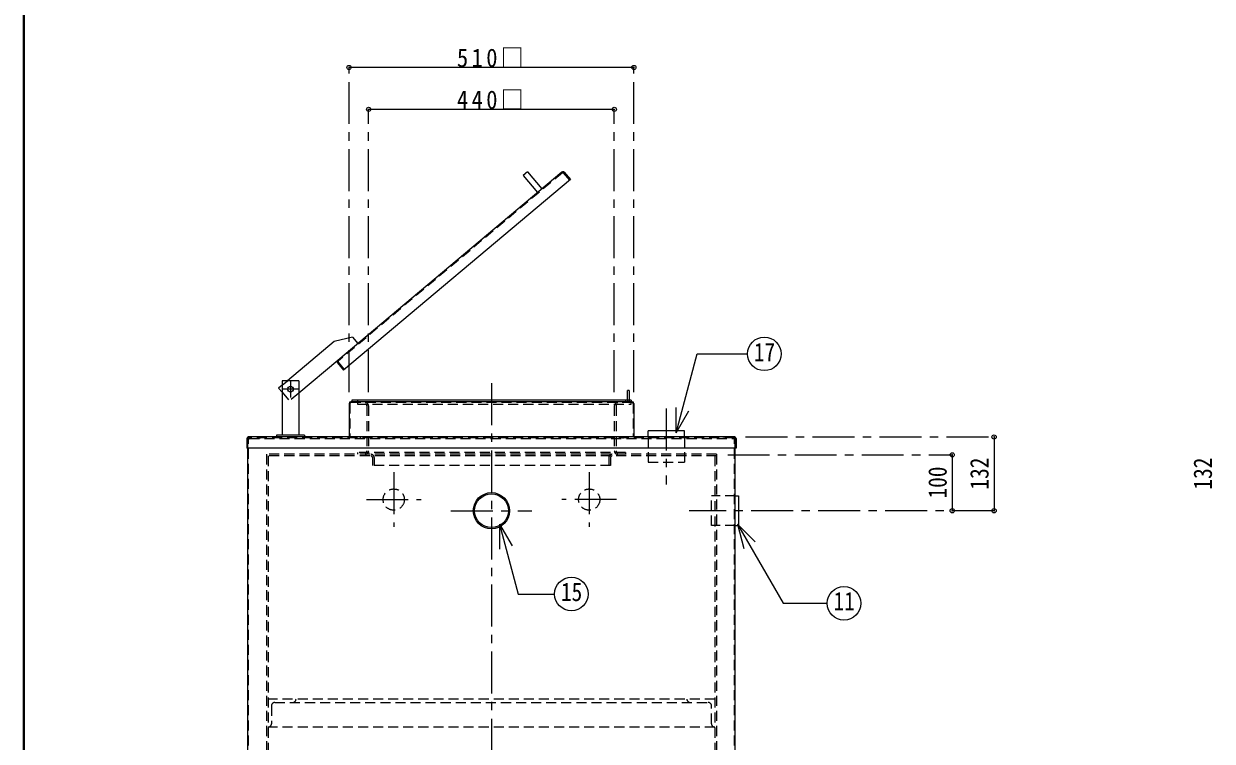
# Model space of a CAD drawing. Units: millimetres at full size, sheet at 1:15; details may follow other scales. Extents: x -3184 to 2891, y -2037 to 2178.
# Drawn here: x -3184 to -1056, y -791 to 492 of the extents above; entities that cross this region are included whole.
import ezdxf
from ezdxf.enums import TextEntityAlignment as Align

# ---------------------------------------------------------------- set-up
doc = ezdxf.new("R2010")
doc.units = ezdxf.units.MM
doc.header["$LTSCALE"] = 15
doc.header["$PDMODE"] = 32
doc.header["$PDSIZE"] = 7.5
doc.linetypes.add('CHAIN1', pattern=[8, 5, -1, 1, -1])
doc.linetypes.add('DASHED1', pattern=[1.8, 1.2, -0.6])
doc.layers.add('0-0', color=7, linetype='Continuous', lineweight=18)
doc.styles.add('ＭＳ ゴシック', font='')
doc.styles.get('ＭＳ ゴシック').set_extended_font_data('MS Gothic')

msp = doc.modelspace()

# ---------------------------------------------------------------- linework, layer by layer
at = {"layer": '0-0', "color": 1, "lineweight": 40}
msp.add_line((-3184.2, -2037.13), (-3184.2, 2177.87), dxfattribs=at)
at = {"layer": '0-0', "color": 4, "linetype": 'CHAIN1', "lineweight": 9}
for p, q in [((-2601.7, -167.13), (-2601.7, 413.87)), ((-2091.7, -167.13), (-2091.7, 413.87)), ((-2566.7, -167.13), (-2566.7, 338.87)), ((-2126.7, -167.13), (-2126.7, 338.87)), ((-2706.7, -146.63), (-2706.7, -176.63)), ((-2691.7, -161.63), (-2721.7, -161.63)), ((-2346.7, -151.13), (-2346.7, -1272.13)), ((-2033.7, -196.13), (-2033.7, -332.13)), ((-1891.7, -247.13), (-1446.7, -247.13)), ((-1923.7, -279.13), (-1521.7, -279.13)), ((-2521.7, -310.13), (-2521.7, -408.13)), ((-2171.7, -310.13), (-2171.7, -408.13)), ((-2570.7, -359.13), (-2472.7, -359.13)), ((-2122.7, -359.13), (-2220.7, -359.13)), ((-2419.2, -379.13), (-2274.2, -379.13)), ((-1446.7, -379.13), (-1992.45, -379.13))]:
    msp.add_line(p, q, dxfattribs=at)
at = {"layer": '0-0', "color": 4, "lineweight": 9}
for p, q in [((-2091.7, 413.87), (-2601.7, 413.87)), ((-2126.7, 338.87), (-2566.7, 338.87)), ((-2282.3, 227.12), (-2256.58, 196.48)), ((-2628.25, -76.22), (-2712.16, -146.63)), ((-2595.63, -68.43), (-2628.25, -76.22)), ((-2595.63, -68.43), (-2585.98, -79.92)), ((-2621.99, -110.13), (-2691.7, -168.62)), ((-2096.7, -181.13), (-2096.7, -184.13)), ((-2001.2, -236.13), (-2066.2, -236.13)), ((-2066.2, -247.13), (-2066.2, -236.13)), ((-2001.2, -247.13), (-2001.2, -236.13)), ((-1446.7, -247.13), (-1446.7, -379.13)), ((-1521.7, -279.13), (-1521.7, -379.13))]:
    msp.add_line(p, q, dxfattribs=at)
at = {"layer": '0-0'}
for p, q in [((-2220.58, 226.69), (-2621.99, -110.13)), ((-2205.43, 213.3), (-2611.43, -127.38)), ((-2216.35, 226.32), (-2205.43, 213.3)), ((-2622.36, -114.35), (-2611.43, -127.38)), ((-2721.7, -146.63), (-2721.7, -244.13)), ((-2691.7, -146.63), (-2721.7, -146.63)), ((-2691.7, -146.63), (-2691.7, -244.13)), ((-2103.2, -181.13), (-2103.2, -164.13)), ((-2100.2, -164.13), (-2103.2, -164.13)), ((-2100.2, -164.13), (-2100.2, -181.13)), ((-2601.7, -187.13), (-2601.7, -247.13)), ((-2094.7, -184.13), (-2598.7, -184.13)), ((-2091.7, -187.13), (-2091.7, -247.13)), ((-2016, -239.57), (-2016, -194.57)), ((-2016, -239.57), (-1993.5, -200.6)), ((-2681.7, -244.13), (-2681.7, -247.13)), ((-1910.2, -352.63), (-1904.45, -352.63)), ((-1904.45, -352.63), (-1904.45, -405.63)), ((-2332.37, -402.91), (-2309.87, -441.89)), ((-2332.37, -402.91), (-2332.37, -447.91)), ((-1906.34, -403.16), (-1874.52, -434.98)), ((-1906.34, -403.16), (-1894.7, -446.62)), ((-1910.2, -405.63), (-1904.45, -405.63))]:
    msp.add_line(p, q, dxfattribs=at)
at = {"layer": '0-0', "color": 4, "linetype": 'DASHED1', "lineweight": 9}
for p, q in [((-2219.62, 225.54), (-2621.02, -111.28)), ((-2206.58, 212.34), (-2217.5, 225.36)), ((-2621.21, -113.39), (-2610.28, -126.41)), ((-2721.7, -154.64), (-2712.16, -146.63)), ((-2721.7, -167.09), (-2708.55, -182.76)), ((-2691.7, -168.62), (-2708.55, -182.76)), ((-2600.2, -187.13), (-2600.2, -247.13)), ((-2094.7, -185.63), (-2598.7, -185.63)), ((-2586.7, -181.13), (-2586.7, -184.13)), ((-2586.7, -185.63), (-2586.7, -188.63)), ((-2586.7, -188.63), (-2096.7, -188.63)), ((-2581.7, -184.13), (-2581.7, -185.63)), ((-2111.7, -184.13), (-2111.7, -185.63)), ((-2106.7, -181.13), (-2106.7, -184.13)), ((-2103.2, -181.13), (-2103.2, -184.13)), ((-2100.2, -181.13), (-2100.2, -184.13)), ((-2096.7, -188.63), (-2096.7, -185.63)), ((-2093.2, -187.13), (-2093.2, -247.13)), ((-2569.7, -191.63), (-2569.7, -272.13)), ((-2566.7, -191.63), (-2566.7, -272.13)), ((-2126.7, -191.63), (-2126.7, -272.13)), ((-2123.7, -191.63), (-2123.7, -272.13)), ((-2001.2, -247.13), (-2001.2, -292.13)), ((-2106.7, -275.13), (-2586.7, -275.13)), ((-2586.7, -275.13), (-2586.7, -278.13)), ((-2106.7, -275.13), (-2106.7, -278.13)), ((-2559.7, -284.13), (-2559.7, -298.13)), ((-2556.7, -284.13), (-2556.7, -298.13)), ((-2136.7, -284.13), (-2136.7, -298.13)), ((-2133.7, -284.13), (-2133.7, -298.13)), ((-2133.7, -298.13), (-2559.7, -298.13)), ((-1910.2, -352.63), (-1952.45, -352.63)), ((-1946.7, -716.13), (-2746.7, -716.13)), ((-2734.7, -722.13), (-1958.7, -722.13)), ((-2740.7, -728.13), (-2740.7, -760.13)), ((-1952.7, -760.13), (-1952.7, -728.13)), ((-1946.7, -766.13), (-2746.7, -766.13))]:
    msp.add_line(p, q, dxfattribs=at)
at = {"layer": '0-0', "color": 5, "lineweight": 25}
for p, q in [((-2784.7, -250.13), (-2784.7, -267.13)), ((-1911.7, -247.13), (-2781.7, -247.13)), ((-1908.7, -250.13), (-1908.7, -267.13)), ((-1908.7, -267.13), (-2784.69, -267.13)), ((-2783.2, -1232.63), (-2783.2, -267.13)), ((-1910.2, -1232.63), (-1910.2, -267.13))]:
    msp.add_line(p, q, dxfattribs=at)
at = {"layer": '0-0', "linetype": 'DASHED1'}
for p, q in [((-2783.2, -267.13), (-2783.2, -250.13)), ((-1911.7, -248.63), (-2781.7, -248.63)), ((-2781.7, -1231.13), (-2781.7, -251.63)), ((-2780.2, -250.13), (-1913.2, -250.13)), ((-2761.7, -248.63), (-2761.7, -250.13)), ((-2581.7, -247.13), (-2581.7, -250.13)), ((-2111.7, -247.13), (-2111.7, -250.13)), ((-1931.7, -248.63), (-1931.7, -250.13)), ((-1911.7, -1231.13), (-1911.7, -251.63)), ((-1910.2, -267.13), (-1910.2, -250.13)), ((-2749.7, -278.13), (-2749.7, -1204.13)), ((-1943.7, -278.13), (-2749.7, -278.13)), ((-1943.7, -281.13), (-2749.7, -281.13)), ((-2746.7, -281.13), (-2746.7, -1201.13)), ((-1946.7, -281.13), (-1946.7, -1201.13)), ((-1943.7, -278.13), (-1943.7, -1204.13))]:
    msp.add_line(p, q, dxfattribs=at)
at = {"layer": '0-0', "color": 4, "lineweight": 9}
for points in [[(-2282.3, 227.12), (-2289.96, 220.7), (-2264.24, 190.05)], [(-2721.7, -154.64), (-2727.83, -159.78), (-2721.7, -167.09)], [(-2096.7, -181.13), (-2596.7, -181.13), (-2596.7, -184.13)]]:
    msp.add_lwpolyline(points, dxfattribs=at)
at = {"layer": '0-0'}
for points in [[(-2016, -239.57), (-1978.2, -98.53), (-1888.14, -98.53)], [(-2681.7, -244.13), (-2731.7, -244.13), (-2731.7, -247.13)], [(-2332.37, -402.91), (-2298.83, -528.11), (-2233.57, -528.11)], [(-1906.34, -403.16), (-1824.62, -544.7), (-1745.49, -544.7)]]:
    msp.add_lwpolyline(points, dxfattribs=at)
at = {"layer": '0-0', "color": 4, "linetype": 'DASHED1', "lineweight": 9}
for points in [[(-2066.2, -247.13), (-2066.2, -292.13), (-2001.2, -292.13)], [(-1910.2, -405.63), (-1952.45, -405.63), (-1952.45, -352.63)]]:
    msp.add_lwpolyline(points, dxfattribs=at)
at = {"layer": '0-0'}
for centre, radius in [((-1858.14, -98.53), 30), ((-2706.7, -161.63), 5), ((-2203.57, -528.11), 30), ((-1715.49, -544.7), 30)]:
    msp.add_circle(centre, radius, dxfattribs=at)
at = {"layer": '0-0', "color": 4, "linetype": 'DASHED1', "lineweight": 9}
for centre in [(-2521.7, -359.13), (-2171.7, -359.13)]:
    msp.add_circle(centre, 19, dxfattribs=at)
at = {"layer": '0-0', "color": 5, "lineweight": 25}
for radius in [32.5, 30.25]:
    msp.add_circle((-2346.7, -379.13), radius, dxfattribs=at)
at = {"layer": '0-0'}
for centre, start, end in [((-2218.65, 224.4), 40, 130), ((-2620.06, -112.43), 130, 220), ((-2598.7, -187.13), 90, 180), ((-2094.7, -187.13), 0, 90)]:
    msp.add_arc(centre, 3, start, end, dxfattribs=at)
at = {"layer": '0-0', "color": 4, "linetype": 'DASHED1', "lineweight": 9}
for centre, radius, start, end in [((-2218.65, 224.4), 1.5, 40, 130), ((-2620.06, -112.43), 1.5, 130, 220), ((-2598.7, -187.13), 1.5, 90, 180), ((-2572.7, -191.63), 6, 0, 90), ((-2572.7, -191.63), 3, 0, 90), ((-2120.7, -191.63), 6, 90, 180), ((-2120.7, -191.63), 3, 90, 180), ((-2094.7, -187.13), 1.5, 0, 90), ((-2572.7, -272.13), 3, 270, 0), ((-2572.7, -272.13), 6, 270, 0), ((-2120.7, -272.13), 6, 180, 270), ((-2120.7, -272.13), 3, 180, 270), ((-2562.7, -284.13), 6, 0, 90), ((-2562.7, -284.13), 3, 0, 90), ((-2130.7, -284.13), 6, 90, 180), ((-2130.7, -284.13), 3, 90, 180), ((-2734.7, -728.13), 6, 90, 180), ((-2702.7, -716.13), 6, 270, 0), ((-1990.7, -716.13), 6, 180, 270), ((-1958.7, -728.13), 6, 0, 90), ((-2746.7, -760.13), 6, 270, 0), ((-1946.7, -760.13), 6, 180, 270)]:
    msp.add_arc(centre, radius, start, end, dxfattribs=at)
at = {"layer": '0-0', "color": 5, "lineweight": 25}
for centre, start, end in [((-2781.7, -250.13), 90, 180), ((-1911.7, -250.13), 0, 90)]:
    msp.add_arc(centre, 3, start, end, dxfattribs=at)
at = {"layer": '0-0', "linetype": 'DASHED1'}
for centre, radius, start, end in [((-2781.7, -250.13), 1.5, 90, 180), ((-2780.2, -251.63), 3, 90, 180), ((-2780.2, -251.63), 1.5, 90, 180), ((-1913.2, -251.63), 3, 0, 90), ((-1913.2, -251.63), 1.5, 0, 90), ((-1911.7, -250.13), 1.5, 0, 90)]:
    msp.add_arc(centre, radius, start, end, dxfattribs=at)
at = {"layer": '0-0', "color": 4}
for p in [(-2601.7, 413.87), (-2091.7, 413.87), (-2566.7, 338.87), (-2126.7, 338.87), (-1446.7, -247.13), (-1521.7, -279.13), (-1521.7, -379.13), (-1446.7, -379.13)]:
    msp.add_point(p, dxfattribs=at)

# ---------------------------------------------------------------- texts
at = {"layer": '0-0', "style": 'ＭＳ ゴシック', "width": 0.85}
for s, p in [('17', (-1876.89, -121.68)), ('15', (-2222.32, -550.61)), ('11', (-1734.24, -567.2))]:
    msp.add_text(s, height=32.99, dxfattribs=at).set_placement(p, align=Align.BOTTOM_LEFT)
for s, p in [('132', (-1446.7, -341.26)), ('132', (-1046.7, -341.26)), ('100', (-1521.7, -357.26))]:
    msp.add_text(s, height=32.99, rotation=90, dxfattribs=at).set_placement(p, align=Align.BOTTOM_LEFT)
at = {"layer": '0-0', "char_height": 32.99, "attachment_point": 7, "style": 'ＭＳ ゴシック'}
for s, insert in [('\\T1.3;\\W0.9;510□', (-2408.58, 413.87)), ('\\T1.3;\\W0.9;440□', (-2408.58, 338.87))]:
    msp.add_mtext(s, dxfattribs=dict(at, insert=insert))

doc.saveas('drawing.dxf')
